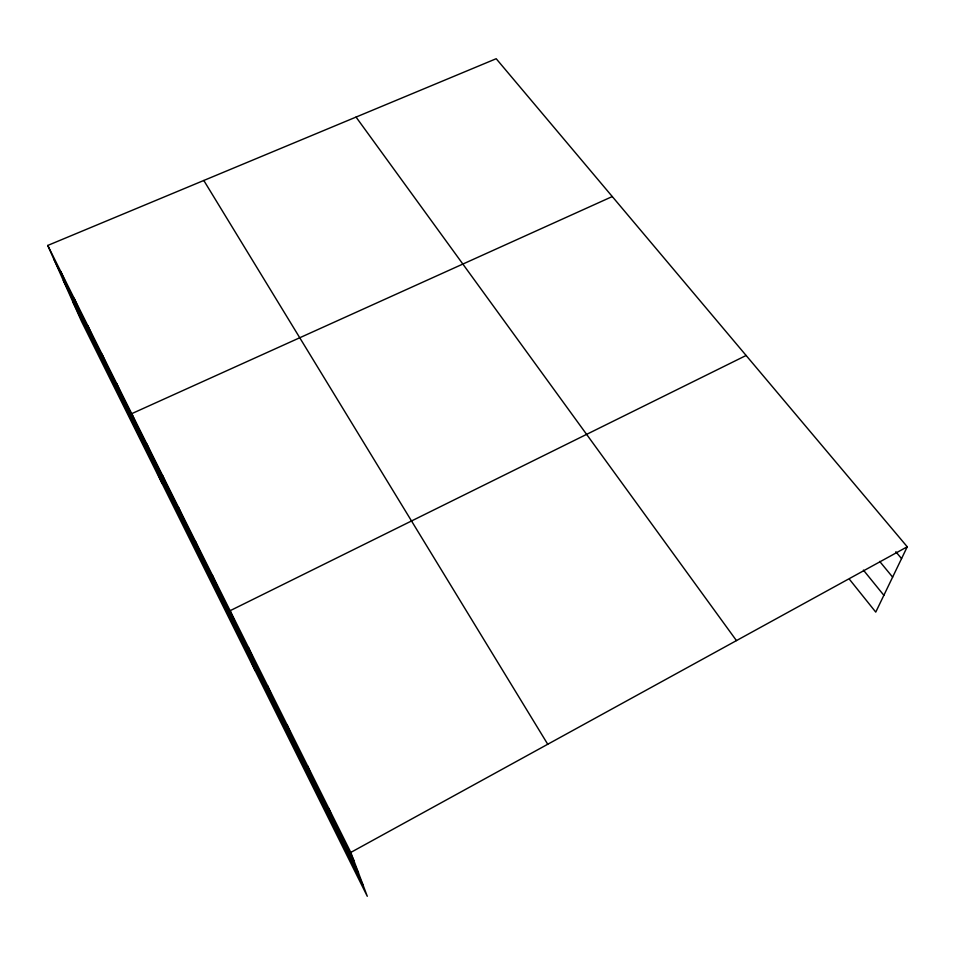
<?xml version="1.0" encoding="UTF-8"?>
<svg xmlns="http://www.w3.org/2000/svg" width="955" height="955" viewBox="0 0 955 955"><rect width="100%" height="100%" fill="white"/><g stroke="black" fill="none" stroke-linecap="round" stroke-linejoin="round"><path stroke-width="1.43" d="M47.75 245.447L350.807 852.421L367.281 896.279L81.545 321.417L47.75 245.447L496.194 58.721L907.25 546.797L875.759 612.107L849.532 579.399M350.807 852.421L907.25 546.797M746.118 355.475L230.119 610.699L255.116 670.625M612.286 196.551L131.742 413.658L162.111 483.493M895.838 551.763L901.556 558.615M879.674 561.397L892.627 577.13M863.416 570.111L883.864 595.299M356.048 117.071L736.46 640.602M203.797 180.471L547.74 744.255M53.79 259.032L353.816 860.419M63.328 280.46L358.495 872.894M72.747 301.649L363.067 885.07M60.714 271.423L66.683 284.877M74.072 298.163L79.957 311.473M87.836 325.727L93.626 338.87M116.653 383.433L122.228 396.206M102.018 354.138L107.712 367.102M146.855 443.932L152.191 456.263M162.446 475.172L167.65 487.241M178.549 507.403L183.599 519.222M195.178 540.709L200.061 552.217M212.356 575.125L217.072 586.31M248.503 647.502L252.812 657.971M267.519 685.606L271.614 695.658M287.228 725.072L291.084 734.67M307.653 765.982L311.246 775.09M328.83 808.396L332.137 816.979"/></g></svg>
